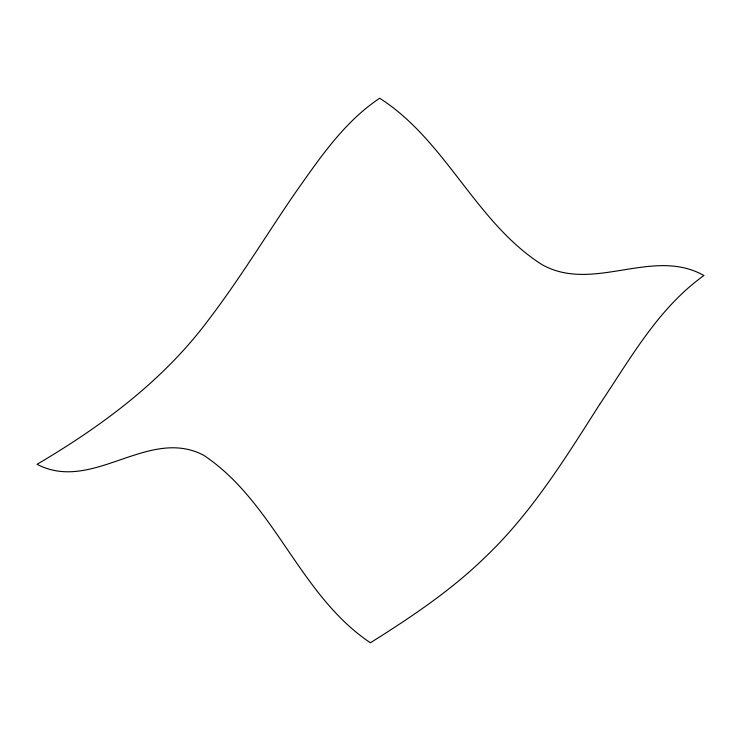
<?xml version="1.0" encoding="UTF-8"?>
<svg xmlns="http://www.w3.org/2000/svg" width="741" height="741" viewBox="0 0 741 741"><rect width="100%" height="100%" fill="white"/><g stroke="black" fill="none" stroke-linecap="round" stroke-linejoin="round"><path stroke-width="1.11" d="M599.719 404.308C565.457 458.04 531.593 513.078 485.068 557.297C450.778 590.707 410.801 617.401 370.417 642.771C299.392 595.356 274.754 502.694 203.729 455.28C148.219 426.14 92.56 493.432 37.05 464.292C101.656 426.26 163.168 380.698 208.369 320.093C239.148 279.811 265.463 236.416 294.029 194.605C318.797 159.593 343.407 122.404 379.688 98.229C446.082 140.679 475.426 222.078 541.819 264.528C593.143 293.482 652.626 246.558 703.95 275.513C658.267 308.089 630.424 358.653 599.719 404.308"/></g></svg>
